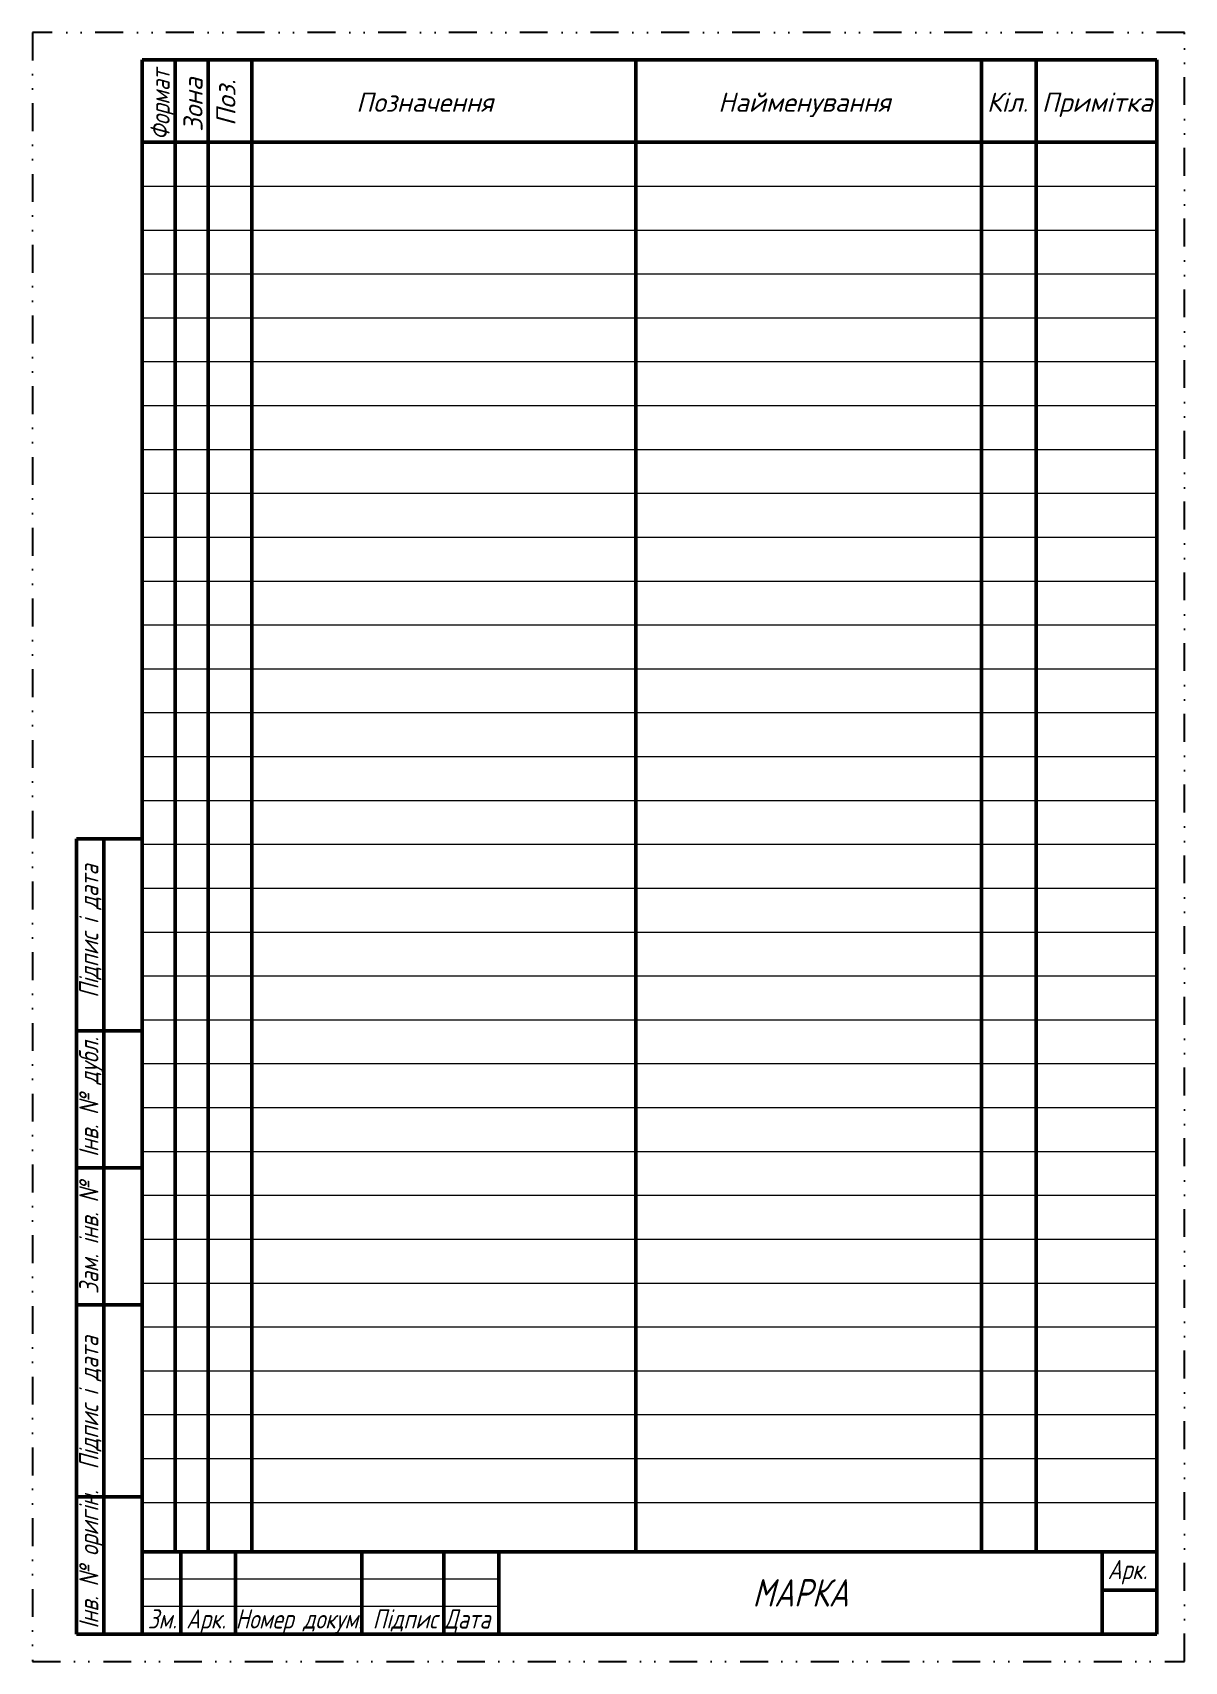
# Model space of a CAD drawing. Header units: millimetres. Extents: x 0 to 210, y 0 to 297.
import ezdxf

# ---------------------------------------------------------------- set-up
doc = ezdxf.new("R2010")
doc.units = ezdxf.units.MM
doc.header["$LTSCALE"] = 0.2
doc.linetypes.add('линия_сгибаX2', pattern=[63.5, 25.4, -12.7, 0, -12.7, 0, -12.7])
doc.layers.get('0').update_dxf_attribs({"lineweight": 50})
doc.layers.add('Формат чертежа', color=7, linetype='Continuous', lineweight=50)
doc.styles.add('основная надпись', font='isocpeur.ttf', dxfattribs={"width": 0.8, "oblique": 15, "height": 3.5})
doc.styles.add('стиль1', font='isocpeur.ttf', dxfattribs={"oblique": 15})

msp = doc.modelspace()

# ---------------------------------------------------------------- linework, layer by layer
at = {"layer": 'Формат чертежа', "linetype": 'линия_сгибаX2', "lineweight": -3}
for p, q in [((210, 297), (0, 297)), ((0, 297), (0, 0)), ((210, 0), (210, 297)), ((0, 0), (210, 0))]:
    msp.add_line(p, q, dxfattribs=at)
at = {"layer": 'Формат чертежа'}
for p, q in [((205, 292), (20, 292)), ((20, 292), (20, 150)), ((26, 20), (26, 292)), ((32, 20), (32, 292)), ((40, 20), (40, 292)), ((110, 20), (110, 292)), ((173, 20), (173, 292)), ((183, 20), (183, 292)), ((205, 20), (205, 292)), ((20, 277), (205, 277)), ((8, 115), (8, 150)), ((8, 150), (20, 150)), ((13, 5), (13, 150)), ((20, 5), (20, 150)), ((8, 90), (8, 115)), ((8, 115), (20, 115)), ((8, 65), (8, 90)), ((8, 90), (20, 90)), ((8, 30), (8, 65)), ((8, 65), (20, 65)), ((8, 5), (8, 30)), ((8, 30), (20, 30)), ((205, 20), (20, 20)), ((20, 5), (20, 20)), ((27, 5), (27, 20)), ((37, 5), (37, 20)), ((60, 5), (60, 20)), ((75, 5), (75, 20)), ((85, 5), (85, 20)), ((195, 20), (195, 5)), ((205, 5), (205, 20)), ((195, 13), (205, 13)), ((13, 5), (8, 5)), ((20, 5), (13, 5)), ((20, 5), (205, 5))]:
    msp.add_line(p, q, dxfattribs=at)
at = {"layer": 'Формат чертежа', "lineweight": 20}
for p, q in [((20, 269), (205, 269)), ((20, 261), (205, 261)), ((20, 253), (205, 253)), ((20, 245), (205, 245)), ((20, 237), (205, 237)), ((20, 229), (205, 229)), ((20, 221), (205, 221)), ((20, 213), (205, 213)), ((20, 205), (205, 205)), ((20, 197), (205, 197)), ((20, 189), (205, 189)), ((20, 181), (205, 181)), ((20, 173), (205, 173)), ((20, 165), (205, 165)), ((20, 157), (205, 157)), ((20, 149), (205, 149)), ((20, 141), (205, 141)), ((20, 133), (205, 133)), ((20, 125), (205, 125)), ((20, 117), (205, 117)), ((20, 109), (205, 109)), ((20, 101), (205, 101)), ((20, 93), (205, 93)), ((20, 85), (205, 85)), ((20, 77), (205, 77)), ((20, 69), (205, 69)), ((20, 61), (205, 61)), ((20, 53), (205, 53)), ((20, 45), (205, 45)), ((20, 37), (205, 37)), ((20, 29), (205, 29)), ((85, 15), (20, 15)), ((85, 10), (20, 10))]:
    msp.add_line(p, q, dxfattribs=at)

# ---------------------------------------------------------------- texts
at = {"insert": (140, 12.5), "char_height": 5, "width": 110, "attachment_point": 5, "style": 'основная надпись'}
msp.add_mtext('МАРКА', dxfattribs=at)
at = {"layer": 'Формат чертежа', "oblique": 15, "width": 0.8}
for s, style, p in [('Формат', 'стиль1', (25, 277.35)), ('Пiдпис i дата', 'основная надпись', (12, 121)), ('Iнв. № дубл.', 'основная надпись', (12, 92)), ('Зам. iнв. №', 'основная надпись', (12, 67)), ('Пiдпис i дата', 'основная надпись', (12, 35)), ('Iнв. № оригін.', 'основная надпись', (12, 6))]:
    msp.add_text(s, height=3.5, rotation=90, dxfattribs=dict(at, style=style)).set_placement(p)
at = {"layer": 'Формат чертежа', "style": 'стиль1', "oblique": 15}
for s, p in [('Зона', (31, 278.9)), ('Поз.', (37, 279.98))]:
    msp.add_text(s, height=3.5, rotation=90, dxfattribs=at).set_placement(p)
for s, p in [('Позначення', (59, 282.55)), ('Найменування', (125, 282.55)), ('Кiл.', (174, 282.55)), ('Примiтка', (184, 282.55))]:
    msp.add_text(s, height=3.5, dxfattribs=at).set_placement(p)
at = {"layer": 'Формат чертежа', "style": 'основная надпись', "oblique": 15, "width": 0.8}
for s, p in [('Арк.', (196, 15)), ('Зм.', (21, 6)), ('Арк.', (28, 6)), ('Номер докум.', (37, 6)), ('Пiдпис', (62, 6)), ('Дата', (75, 6))]:
    msp.add_text(s, height=3.5, dxfattribs=at).set_placement(p)

doc.saveas('drawing.dxf')
